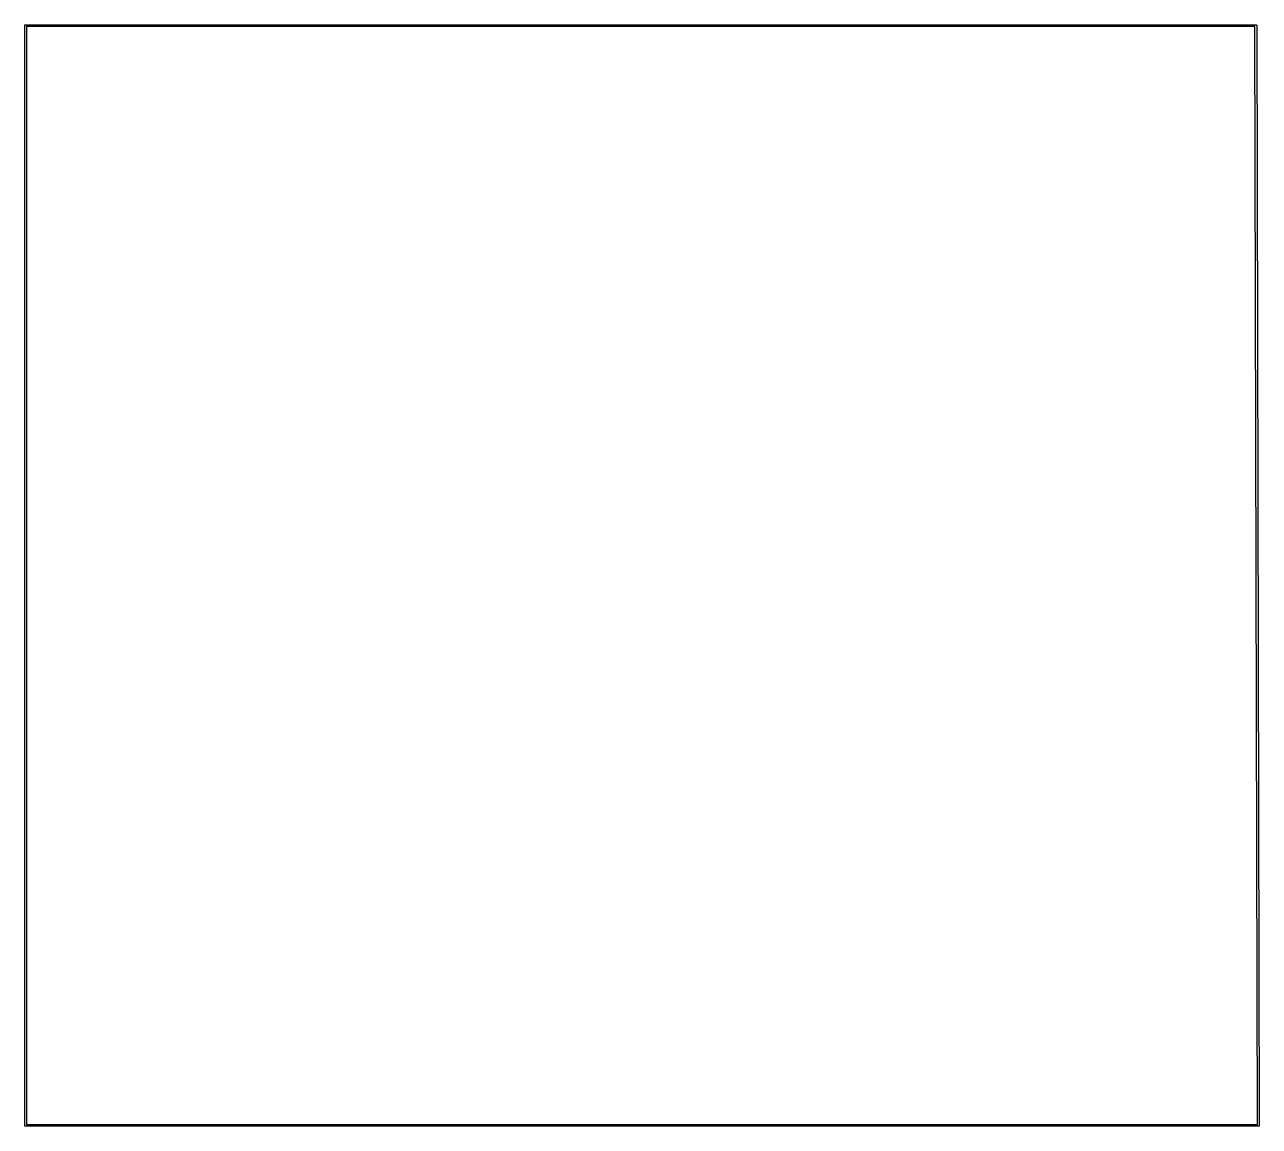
# Model space of a CAD drawing. Extents: x 92.1 to 192.1, y -135.1 to -45.9.
import ezdxf

# ---------------------------------------------------------------- set-up
doc = ezdxf.new("R2010")
doc.units = 0
doc.header["$MEASUREMENT"] = 0
doc.layers.add('BLACK', color=7, linetype='CONTINUOUS')

msp = doc.modelspace()

# ---------------------------------------------------------------- linework, layer by layer
at = {"layer": 'BLACK', "linetype": 'CONTINUOUS'}
for p, q in [((92.1273, -45.9805), (92.1284, -45.974)), ((92.1284, -45.974), (92.1318, -45.9682)), ((92.1318, -45.9682), (92.134, -45.9619)), ((92.134, -45.9619), (92.1383, -45.9568)), ((92.1383, -45.9568), (92.1417, -45.951)), ((92.1417, -45.951), (92.1468, -45.9468)), ((92.1468, -45.9468), (92.151, -45.9417)), ((92.151, -45.9417), (92.1568, -45.9383)), ((92.1568, -45.9383), (92.1619, -45.934)), ((92.1619, -45.934), (92.1682, -45.9318)), ((92.1682, -45.9318), (92.174, -45.9284)), ((92.174, -45.9284), (92.1805, -45.9273)), ((92.1805, -45.9273), (92.1868, -45.925)), ((92.1868, -45.925), (92.1934, -45.925)), ((92.1934, -45.925), (92.1934, -45.925)), ((92.1934, -45.925), (191.801, -45.925)), ((191.801, -45.925), (191.813, -45.925)), ((191.813, -45.925), (191.819, -45.9273)), ((191.819, -45.9273), (191.826, -45.9284)), ((191.826, -45.9284), (191.832, -45.9317)), ((191.832, -45.9317), (191.838, -45.934)), ((191.838, -45.934), (191.843, -45.9383)), ((191.843, -45.9383), (191.849, -45.9417)), ((191.849, -45.9417), (191.853, -45.9467)), ((191.853, -45.9467), (191.858, -45.9509)), ((191.858, -45.9509), (191.862, -45.9567)), ((191.862, -45.9567), (191.866, -45.9619)), ((191.866, -45.9619), (191.868, -45.9681)), ((191.868, -45.9681), (191.872, -45.9738)), ((191.872, -45.9738), (191.873, -45.9804)), ((92.125, -45.9868), (92.1273, -45.9805)), ((92.125, -45.9934), (92.125, -45.9868)), ((92.125, -135.007), (92.125, -45.9934)), ((191.725, -46.075), (92.275, -46.075)), ((92.275, -46.075), (92.275, -134.925)), ((191.925, -134.925), (191.725, -46.075)), ((191.873, -45.9804), (191.875, -45.9868)), ((191.875, -45.9868), (191.875, -45.9995)), ((191.875, -45.9995), (192.075, -134.987)), ((92.275, -134.925), (191.925, -134.925)), ((92.125, -135.013), (92.125, -135.007)), ((92.125, -135.007), (92.125, -135.007)), ((92.1273, -135.019), (92.125, -135.013)), ((92.1284, -135.026), (92.1273, -135.019)), ((92.1318, -135.032), (92.1284, -135.026)), ((92.134, -135.038), (92.1318, -135.032)), ((92.1383, -135.043), (92.134, -135.038)), ((92.1417, -135.049), (92.1383, -135.043)), ((92.1468, -135.053), (92.1417, -135.049)), ((92.151, -135.058), (92.1468, -135.053)), ((92.1568, -135.062), (92.151, -135.058)), ((92.1619, -135.066), (92.1568, -135.062)), ((92.1682, -135.068), (92.1619, -135.066)), ((92.174, -135.072), (92.1682, -135.068)), ((92.1805, -135.073), (92.174, -135.072)), ((92.1868, -135.075), (92.1805, -135.073)), ((92.1934, -135.075), (92.1868, -135.075)), ((191.987, -135.075), (92.1934, -135.075)), ((92.1934, -135.075), (92.1934, -135.075)), ((191.999, -135.075), (191.987, -135.075)), ((191.987, -135.075), (191.987, -135.075)), ((192.007, -135.075), (191.999, -135.075)), ((192.013, -135.075), (192.007, -135.075)), ((192.007, -135.075), (192.007, -135.075)), ((192.02, -135.073), (192.013, -135.075)), ((192.026, -135.072), (192.02, -135.073)), ((192.032, -135.068), (192.026, -135.072)), ((192.038, -135.066), (192.032, -135.068)), ((192.043, -135.062), (192.038, -135.066)), ((192.049, -135.058), (192.043, -135.062)), ((192.053, -135.053), (192.049, -135.058)), ((192.058, -135.049), (192.053, -135.053)), ((192.062, -135.043), (192.058, -135.049)), ((192.066, -135.038), (192.062, -135.043)), ((192.068, -135.032), (192.066, -135.038)), ((192.072, -135.026), (192.068, -135.032)), ((192.073, -135.019), (192.072, -135.026)), ((192.075, -135.013), (192.073, -135.019)), ((192.075, -134.987), (192.075, -134.987)), ((192.075, -134.987), (192.075, -135)), ((192.075, -135), (192.075, -135.006)), ((192.075, -135.006), (192.075, -135.006)), ((192.075, -135.006), (192.075, -135.013))]:
    msp.add_line(p, q, dxfattribs=at)

doc.saveas('drawing.dxf')
